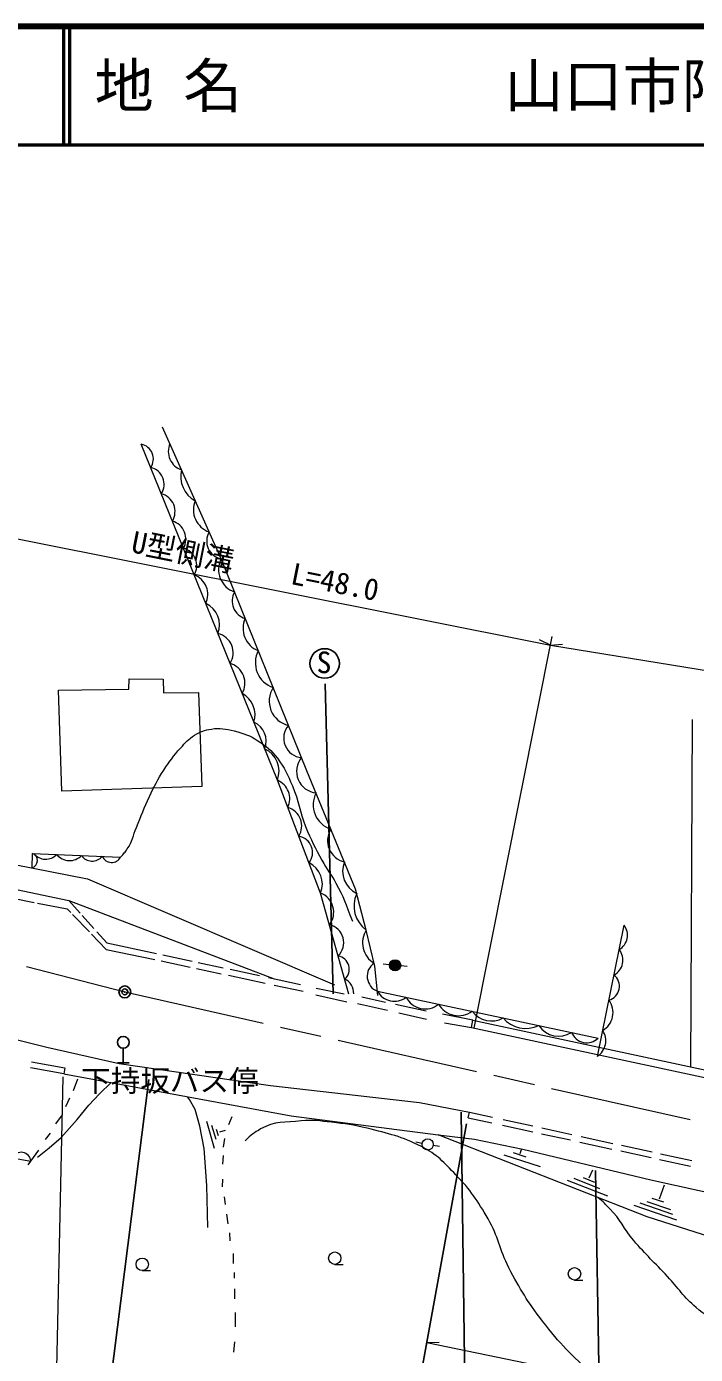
# Model space of a CAD drawing. Units: millimetres, scale not verified. Extents: x 40000 to 680000, y 20000 to 380000.
# Drawn here: x 364628 to 421185, y 267782 to 380000 of the extents above; entities that cross this region are included whole.
import ezdxf
from ezdxf.enums import TextEntityAlignment as Align

# ---------------------------------------------------------------- set-up
doc = ezdxf.new("R2010")
doc.units = ezdxf.units.MM
doc.header["$LTSCALE"] = 1000
doc.header["$PDMODE"] = 32
doc.header["$PDSIZE"] = 500
doc.linetypes.add('CHAIN', pattern=[18.5, 12, -1.5, 3.5, -1.5])
for name, color, linetype, lineweight in [('M-BGD', 7, 'Continuous', 13), ('M-BMK', 2, 'CHAIN', 13), ('M-BMK-SRVR', 3, 'Continuous', 25), ('M-STR-HTXT', 7, 'Continuous', 13), ('M-STR-STRC', 7, 'Continuous', 25), ('M-TTL', 2, 'Continuous', 140), ('M-TTL-LINE', 7, 'Continuous', 50)]:
    doc.layers.add(name, color=color, linetype=linetype, lineweight=lineweight)
doc.layers.add('M-TTL-TXT', color=7, linetype='Continuous')
doc.styles.add('ＭＳ ゴシック', font='')
doc.styles.get('ＭＳ ゴシック').set_extended_font_data('MS Gothic')

msp = doc.modelspace()

# ---------------------------------------------------------------- hatches: boundary and pattern name
at = {"layer": 'M-BGD'}
msp.add_hatch(color=256, dxfattribs=at).paths.add_polyline_path([(396266, 300629, 0.9931), (395316, 300709, 0.00346), (395315, 300703, 0.9931)])

# ---------------------------------------------------------------- linework, layer by layer
for p, q in [((381076, 335005), (376134, 346151)), ((385833, 316309), (374331, 344702)), ((388336, 317098), (381076, 335005)), ((373287, 323993), (373297, 324877)), ((373297, 324877), (376178, 324856)), ((376178, 324856), (376199, 323699)), ((367325, 323930), (373287, 323993)), ((367608, 315382), (367325, 323930)), ((376199, 323699), (379164, 323720)), ((379164, 323720), (379459, 315771)), ((420807, 292084), (420941, 321437)), ((392453, 307103), (388336, 317098)), ((379459, 315771), (367608, 315382)), ((389486, 306777), (385833, 316309)), ((358652, 310174), (369790, 307966)), ((365100, 308896), (365121, 310122)), ((365121, 310122), (372580, 309813)), ((358625, 308133), (368193, 306156)), ((369790, 307966), (390668, 299023)), ((391883, 298222), (389486, 306777)), ((393353, 303647), (392453, 307103)), ((363458, 306340), (365259, 305984)), ((365557, 305924), (368068, 305428)), ((368068, 305428), (368359, 305127)), ((368193, 306156), (385570, 299528)), ((368193, 306156), (369172, 305066)), ((368525, 304955), (369949, 303482)), ((369332, 304888), (370315, 303791)), ((370117, 303309), (371367, 302015)), ((370580, 303496), (371410, 302572)), ((394082, 300604), (393353, 303647)), ((412895, 292973), (415163, 304049)), ((371367, 302015), (375465, 301146)), ((371410, 302572), (375615, 301668)), ((375999, 301032), (378475, 300507)), ((376138, 301556), (378622, 301021)), ((379147, 300909), (381240, 300459)), ((395316, 300709), (394783, 300758)), ((379011, 300394), (381094, 299952)), ((381717, 299820), (384803, 299165)), ((381851, 300327), (384319, 299796)), ((385084, 299632), (387792, 299050)), ((394335, 298109), (394082, 300604)), ((396798, 300573), (396265, 300622)), ((385576, 299001), (388023, 298482)), ((389114, 298736), (391469, 298246)), ((389086, 298176), (391721, 297587)), ((392619, 297446), (395142, 296872)), ((394974, 297531), (392969, 297979)), ((394297, 298482), (412956, 294518)), ((398423, 296802), (395829, 297362)), ((396096, 296647), (398437, 296129)), ((402363, 296044), (399797, 296549)), ((356709, 296119), (366330, 293754)), ((399979, 295806), (402250, 295400)), ((402250, 295400), (402363, 296044)), ((402250, 295400), (451392, 284901)), ((402363, 296044), (451406, 285512)), ((366330, 293754), (372450, 292366)), ((367774, 291500), (364970, 292014)), ((365054, 292509), (367873, 292015)), ((367873, 292015), (367774, 291500)), ((372450, 292366), (385257, 290504)), ((367774, 291500), (387015, 287941)), ((368611, 290088), (368957, 291069)), ((370806, 289810), (371775, 290760)), ((369902, 288843), (370806, 289810)), ((378419, 289317), (378249, 289563)), ((385257, 290504), (397843, 289085)), ((367962, 288737), (368275, 289480)), ((368913, 287623), (369902, 288843)), ((378879, 288471), (378419, 289317)), ((379288, 287066), (378879, 288471)), ((397843, 289085), (402070, 288265)), ((367092, 287279), (367671, 288036)), ((367569, 286125), (368913, 287623)), ((380523, 285191), (379878, 287476)), ((381729, 287216), (382024, 287903)), ((387015, 287941), (399432, 286347)), ((401956, 287789), (402070, 288265)), ((401956, 287789), (403966, 287352)), ((402070, 288265), (404036, 287837)), ((404940, 287639), (407447, 287093)), ((352605, 286302), (364985, 284112)), ((366237, 285933), (366644, 286494)), ((379659, 285184), (379288, 287066)), ((380649, 285948), (380299, 287140)), ((380859, 286270), (380677, 286789)), ((380957, 286607), (381462, 286747)), ((399432, 286347), (402507, 285970)), ((417092, 279417), (399432, 286347)), ((404884, 287152), (407440, 286596)), ((408167, 286438), (410611, 285906)), ((408187, 286932), (410731, 286378)), ((411513, 286208), (414205, 285621)), ((364774, 283793), (365681, 285054)), ((365564, 284457), (366532, 285228)), ((366532, 285228), (367569, 286125)), ((379870, 282071), (379659, 285184)), ((381280, 285309), (381393, 286038)), ((398074, 285616), (397548, 285712)), ((399539, 285349), (399013, 285445)), ((402507, 285970), (406577, 285118)), ((406359, 284777), (406468, 285087)), ((406577, 285118), (417420, 282524)), ((411419, 285730), (414127, 285141)), ((414926, 285464), (417537, 284895)), ((381224, 283865), (381280, 284594)), ((404978, 284659), (408062, 283663)), ((406871, 284462), (405810, 284819)), ((414876, 284978), (417450, 284418)), ((418138, 284268), (420766, 283697)), ((418222, 284746), (420872, 284168)), ((412201, 282697), (412519, 283389)), ((379954, 278496), (379870, 282071)), ((381210, 281945), (381224, 282590)), ((410351, 282520), (413743, 281188)), ((413098, 281791), (410939, 282646)), ((411682, 282730), (412636, 282337)), ((417420, 282524), (512449, 261864)), ((418149, 280921), (418560, 282127)), ((381449, 280445), (381379, 281103)), ((419271, 279604), (416523, 280566)), ((417074, 280716), (419065, 280043)), ((418514, 280641), (417532, 280959)), ((381687, 278818), (381575, 279645)), ((415962, 280407), (419579, 279164)), ((423196, 277456), (417092, 279417)), ((381841, 277388), (381827, 278047)), ((382136, 275467), (382122, 276309)), ((390688, 275396), (391388, 275396)), ((374411, 274876), (375111, 274876)), ((382206, 274220), (382206, 274696)), ((410956, 274071), (411656, 274071)), ((382248, 272481), (382248, 273322)), ((382304, 270112), (382290, 271318)), ((382164, 267981), (382248, 268850))]:
    msp.add_line(p, q, dxfattribs=at)
at = {"layer": 'M-BGD', "lineweight": 25}
for p, q in [((390548, 298263), (389863, 324448)), ((372807, 292428), (372807, 293659)), ((372307, 292428), (373307, 292428)), ((374975, 291016), (371719, 265397)), ((401362, 288263), (401848, 254041))]:
    msp.add_line(p, q, dxfattribs=at)
for centre, radius in [((389834, 326176), 1250), ((372807, 294159), 500)]:
    msp.add_circle(centre, radius, dxfattribs=at)
at = {"layer": 'M-BGD'}
for centre, radius in [((395791, 300666), 477), ((398544, 285531), 477), ((390688, 275921), 525), ((374411, 275401), 525), ((410956, 274596), 525)]:
    msp.add_circle(centre, radius, dxfattribs=at)
for centre, radius, start, end in [((374086, 343460), 1266, 325.28875, 78.815), ((378250, 344090), 1634, 156.20735, 251.61728), ((374800, 341317), 1458, 327.02984, 77.0739), ((379980, 341976), 2316, 165.91307, 241.91157), ((375619, 339013), 1564, 329.12395, 74.97979), ((380743, 339173), 2003, 157.68469, 250.13994), ((376501, 336686), 1593, 330.9093, 73.19444), ((381407, 336518), 1549, 150.16363, 257.661), ((377490, 334435), 1530, 329.34517, 74.75857), ((382859, 334106), 1997, 153.24231, 250.89895), ((378205, 332010), 1751, 334.18674, 69.91701), ((383555, 331462), 1547, 150.72334, 253.41792), ((378936, 329422), 2012, 338.95361, 65.15013), ((384944, 329137), 2015, 155.29246, 248.8488), ((380437, 327081), 1662, 327.18948, 76.91426), ((386187, 326242), 2217, 152.72306, 251.4182), ((381335, 324492), 1761, 330.55798, 73.54576), ((381935, 321843), 2012, 341.74542, 62.35832), ((387242, 322995), 2101, 146.95776, 257.1835), ((383171, 319637), 1715, 337.29005, 66.81369), ((388020, 319865), 1648, 139.01427, 265.127), ((383885, 317071), 2092, 338.60855, 65.49519), ((389304, 317058), 1839, 140.74111, 263.7923), ((385164, 314729), 1716, 334.90616, 67.03432), ((391010, 314226), 2152, 152.21347, 252.55539), ((386261, 312435), 1632, 328.19016, 73.75032), ((391896, 311191), 1819, 147.34483, 257.42403), ((387412, 310189), 1406, 321.58294, 80.35754), ((364895, 309512), 650, 288.45296, 69.59647), ((366250, 310913), 1280, 218.48725, 316.7767), ((368265, 310897), 1383, 218.46503, 316.79892), ((370176, 310559), 1089, 214.02983, 321.23412), ((371818, 310224), 866, 203.58673, 331.67722), ((387665, 307535), 1972, 337.40527, 64.53522), ((393462, 308639), 2111, 158.39376, 244.33527), ((388849, 305146), 1751, 322.6474, 68.65973), ((394793, 305672), 2484, 154.62081, 234.59728), ((389905, 302577), 1544, 313.86645, 77.44068), ((395007, 302565), 1976, 146.81344, 240.13808), ((414024, 303211), 1413, 300.52402, 36.33691), ((413622, 301103), 1431, 298.36427, 38.49666), ((390778, 300343), 1137, 311.27858, 80.02855), ((394771, 299738), 1342, 123.85515, 249.33246), ((413535, 298897), 1219, 285.8478, 51.01313), ((391055, 298350), 1234, 356.24671, 67.4216), ((395726, 299251), 1622, 208.28509, 307.72382), ((398323, 298771), 1794, 206.56679, 309.44212), ((401153, 298351), 1946, 209.75438, 306.25453), ((412476, 296673), 1744, 299.81469, 37.04624), ((403924, 297971), 2011, 216.28541, 299.7235), ((406844, 297853), 2519, 220.25755, 295.75136), ((409620, 296681), 2008, 213.11802, 302.89089), ((412029, 294290), 1576, 303.35776, 33.50317), ((411990, 295495), 1374, 201.35598, 314.65293), ((364187, 284068), 799, 3.14533, 156.78597)]:
    msp.add_arc(centre, radius, start, end, dxfattribs=at)
for points, knots in [([(372580, 309813), (372862, 310100), (372947, 310221), (373149, 310508), (373591, 311135), (373621, 311609), (373920, 312316), (374351, 313336), (374538, 313931), (375014, 314931), (375440, 315827), (375684, 316333), (376233, 317160), (376739, 317922), (377030, 318352), (377649, 319025), (378077, 319490), (378299, 319793), (378841, 320118), (379346, 320422), (379673, 320561), (380257, 320637), (381009, 320735), (381457, 320658), (382192, 320469), (383012, 320258), (383487, 320104), (384197, 319642), (384918, 319172), (385315, 318854), (385837, 318170), (386467, 317343), (386696, 316786), (387105, 315831), (387660, 314534), (387698, 313706), (388225, 312397), (388688, 311248), (389011, 310628), (389608, 309543), (390035, 308768), (390362, 308385), (390786, 307608), (391440, 306410), (391592, 305927), (392174, 304401)], [0, 0, 0, 0, 1, 1, 1, 2, 2, 2, 3, 3, 3, 4, 4, 4, 5, 5, 5, 6, 6, 6, 7, 7, 7, 8, 8, 8, 9, 9, 9, 10, 10, 10, 11, 11, 11, 12, 12, 12, 13, 13, 13, 14, 14, 14, 15, 15, 15, 15]), ([(497116, 230286), (495590, 231927), (495048, 232432), (493578, 233644), (491420, 235422), (490006, 236179), (487523, 237465), (484904, 238822), (483245, 239161), (480480, 240189), (477614, 241255), (475990, 241802), (473104, 242812), (469895, 243935), (468086, 244530), (464875, 245644), (461712, 246741), (459943, 247363), (456785, 248476), (452927, 249836), (450781, 250642), (446915, 251981), (443880, 253032), (442182, 253625), (439127, 254617), (436164, 255579), (434452, 255956), (431504, 256964), (428771, 257899), (427259, 258479), (424585, 259569), (421879, 260672), (420308, 261199), (417751, 262611), (415601, 263798), (414387, 264506), (412528, 266109), (410696, 267688), (409734, 268677), (408260, 270593), (406988, 272247), (406374, 273262), (405411, 275113), (404601, 276669), (404536, 277731), (403648, 279244), (402739, 280794), (402183, 281666), (400935, 282958), (399912, 284017), (399333, 284681), (398021, 285348), (396332, 286208), (395261, 286436), (393421, 286894), (392262, 287182), (391592, 287271), (390404, 287400), (389411, 287508), (388843, 287621), (387850, 287516), (386492, 287373), (385600, 287525), (384422, 286834), (383869, 286510), (383609, 286342), (383114, 285844)], [0, 0, 0, 0, 1, 1, 1, 2, 2, 2, 3, 3, 3, 4, 4, 4, 5, 5, 5, 6, 6, 6, 7, 7, 7, 8, 8, 8, 9, 9, 9, 10, 10, 10, 11, 11, 11, 12, 12, 12, 13, 13, 13, 14, 14, 14, 15, 15, 15, 16, 16, 16, 17, 17, 17, 18, 18, 18, 19, 19, 19, 20, 20, 20, 21, 21, 21, 22, 22, 22, 22]), ([(513811, 231504), (511846, 233361), (511281, 233871), (509585, 235302), (507437, 237112), (506206, 238105), (503878, 239678), (500862, 241716), (499095, 242771), (495820, 244361), (492669, 245891), (490825, 246593), (487531, 247785), (483971, 249074), (481892, 249546), (478264, 250631), (473795, 251967), (471300, 252747), (466800, 253974), (463245, 254944), (461201, 255291), (457664, 256323), (453893, 257423), (451835, 258216), (448108, 259455), (443566, 260966), (440974, 261684), (436501, 263386), (433921, 264367), (432419, 264821), (429994, 266138), (428047, 267195), (427056, 267960), (425193, 269159), (423641, 270159), (422647, 270553), (421240, 271748), (420178, 272649), (419773, 273351), (418825, 274371), (417712, 275567), (417007, 276165), (415964, 277423), (415128, 278432), (414857, 279162), (413942, 280099), (413566, 280484), (413428, 280632), (412942, 281046)], [0, 0, 0, 0, 1, 1, 1, 2, 2, 2, 3, 3, 3, 4, 4, 4, 5, 5, 5, 6, 6, 6, 7, 7, 7, 8, 8, 8, 9, 9, 9, 10, 10, 10, 11, 11, 11, 12, 12, 12, 13, 13, 13, 14, 14, 14, 15, 15, 15, 16, 16, 16, 16])]:
    msp.add_open_spline(points, degree=3, knots=knots, dxfattribs=at)
at = {"layer": 'M-BMK'}
for p, q in [((364628, 300571), (372934, 298421)), ((372934, 298421), (470019, 276494))]:
    msp.add_line(p, q, dxfattribs=at)
at = {"layer": 'M-BMK-SRVR'}
msp.add_circle((372934, 298421), 500, dxfattribs=at)
msp.add_point((372934, 298421), dxfattribs=at)
at = {"layer": 'M-STR-HTXT'}
for p, q in [((363297, 336813), (408921, 327724)), ((402471, 295352), (409065, 328447)), ((408921, 327724), (407989, 328164)), ((408921, 327724), (409948, 327811)), ((408921, 327724), (576067, 300676)), ((367702, 291240), (366894, 254987)), ((398478, 268782), (399507, 268826)), ((398478, 268782), (564786, 234661))]:
    msp.add_line(p, q, dxfattribs=at)
at = {"layer": 'M-STR-STRC'}
for p, q in [((401821, 287259), (398146, 266948)), ((412746, 283325), (413223, 254036))]:
    msp.add_line(p, q, dxfattribs=at)
at = {"layer": 'M-TTL'}
msp.add_line((680000, 380000), (40000, 380000), dxfattribs=at)
at = {"layer": 'M-TTL-LINE'}
for p, q in [((367750, 380000), (367750, 370000)), ((368250, 380000), (368250, 370000)), ((40000, 370000), (680000, 370000))]:
    msp.add_line(p, q, dxfattribs=at)

# ---------------------------------------------------------------- texts
at = {"layer": 'M-BGD', "style": 'ＭＳ ゴシック'}
for s, p in [('S', (389155, 324802)), ('下持坂バス停', (369248, 289442))]:
    msp.add_text(s, height=1833, dxfattribs=at).set_placement(p, align=Align.BOTTOM_LEFT)
at = {"layer": 'M-STR-HTXT', "style": 'ＭＳ ゴシック'}
msp.add_text('U型側溝\u3000\u3000L=48.0', height=1833, rotation=348.733, dxfattribs=at).set_placement((373281, 335052), align=Align.BOTTOM_LEFT)
at = {"layer": 'M-TTL-TXT', "style": 'ＭＳ ゴシック'}
for s, p in [('地 名', (370380, 375000)), ('山口市阿東生雲東分', (405024, 375000))]:
    msp.add_text(s, height=3666, dxfattribs=at).set_placement(p, align=Align.MIDDLE_LEFT)

doc.saveas('drawing.dxf')
